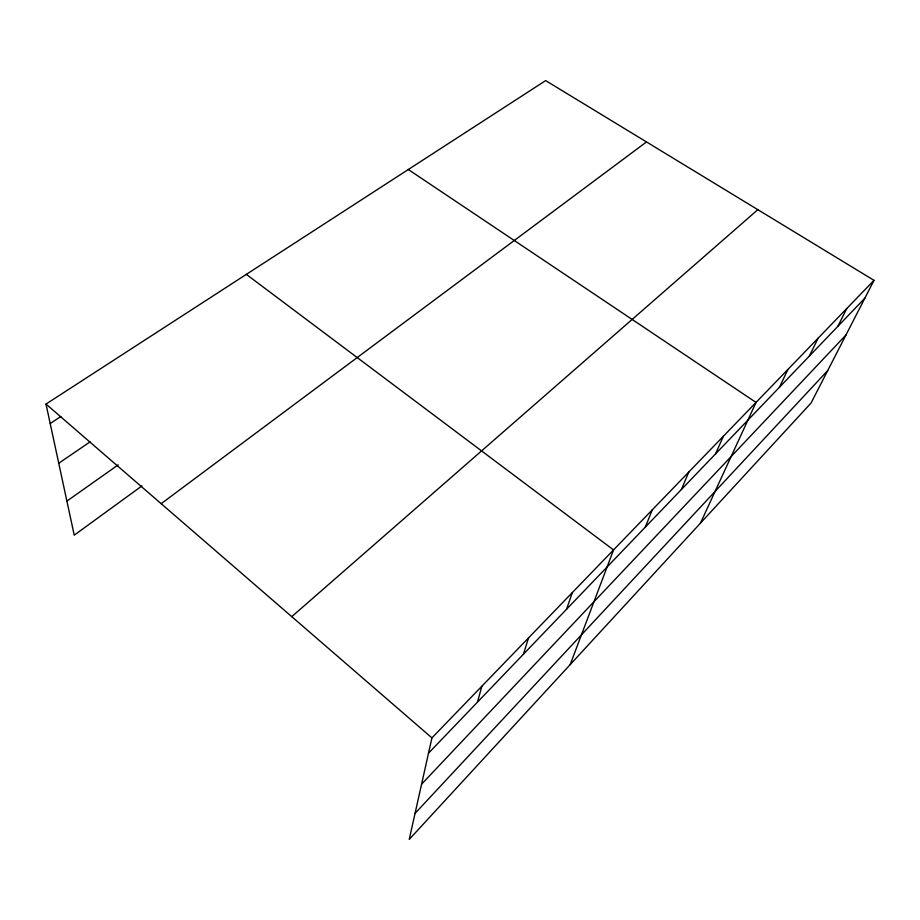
<?xml version="1.0" encoding="UTF-8"?>
<svg xmlns="http://www.w3.org/2000/svg" width="920" height="920" viewBox="0 0 920 920"><rect width="100%" height="100%" fill="white"/><g stroke="black" fill="none" stroke-linecap="round" stroke-linejoin="round"><path stroke-width="1.38" d="M874 280.347L431.928 737.886L409.25 839.396L811.072 403.006L874 280.347L545.663 80.603L46 404.064L74.232 535.164L141.956 485.898M477.491 702.121L481.838 686.216M523.411 654.246L528.551 637.87M566.524 609.281L572.366 592.537M570.204 664.596L613.536 549.93L246.341 274.378M645.311 527.125L652.292 509.818M681.409 489.486L688.838 471.983M715.553 453.882L723.373 436.241M700.488 523.112L756.044 402.431L408.308 169.521M779.447 387.262L787.922 369.437M809.381 356.04L818.121 338.18M837.809 326.393L846.779 308.522M415.058 813.395L827.701 370.587M421.578 784.208L845.94 335.029M428.501 753.204L864.834 298.218M291.767 616.653L757.838 209.679M161.172 503.688L646.484 141.945M66.895 501.101L118.185 464.876M58.754 463.254L90.091 441.841M50.197 423.534L60.858 416.507M46 404.064L431.928 737.886"/></g></svg>
